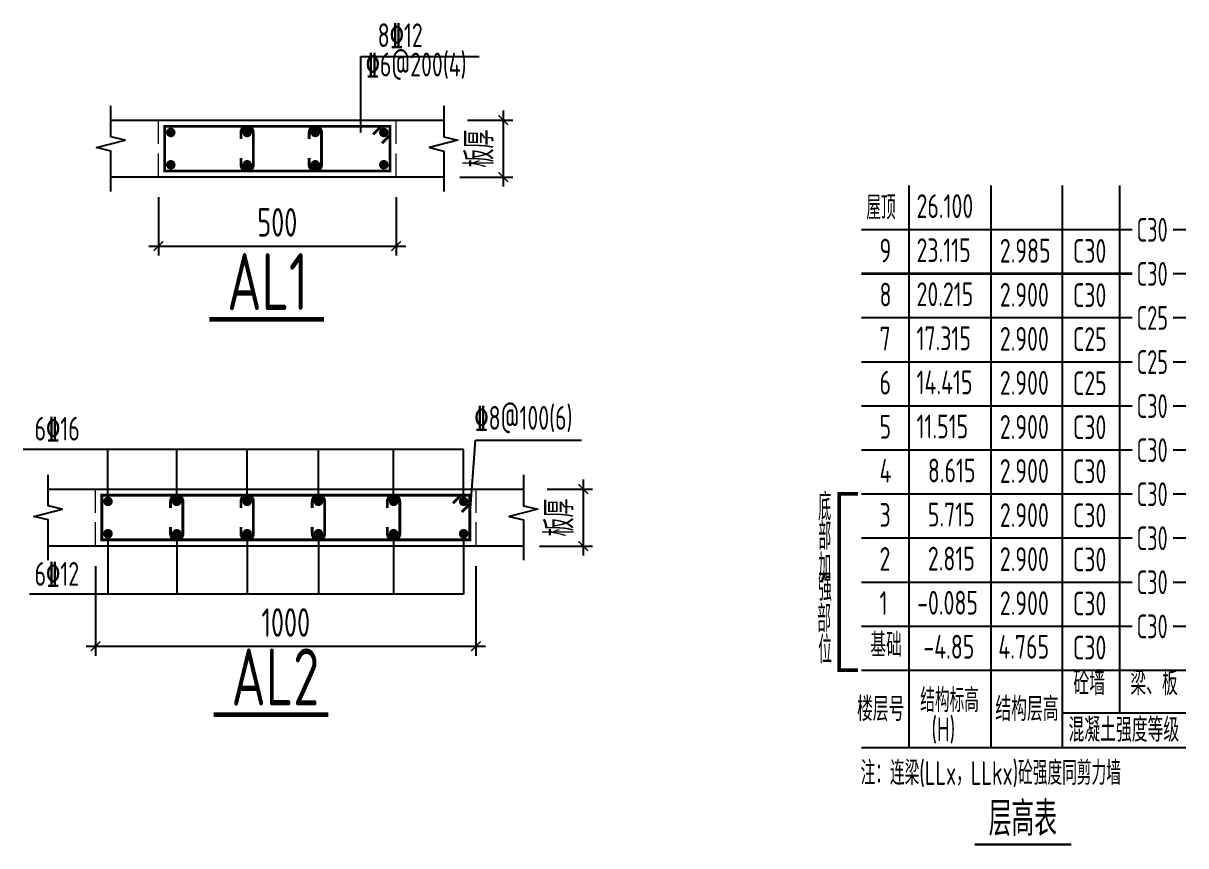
# Model space of a CAD drawing. Extents: x -668857 to 185752, y -270966 to 286822.
# Drawn here: x -161352 to -149129, y -171190 to -162537 of the extents above; entities that cross this region are included whole.
import ezdxf
from ezdxf.enums import TextEntityAlignment as Align

# ---------------------------------------------------------------- set-up
doc = ezdxf.new("R2010")
doc.units = 0
doc.header["$LTSCALE"] = 1000
doc.linetypes.add('DASH', pattern=[0.35, 0.25, -0.1])
doc.layers.get('0').update_dxf_attribs({"linetype": 'CONTINUOUS'})
doc.layers.get('DEFPOINTS').update_dxf_attribs({"linetype": 'CONTINUOUS'})
for name, color, linetype, lineweight in [('7549', 9, 'CONTINUOUS', 18), ('S-REIN', 12, 'CONTINUOUS', 50), ('S-Thin-D', 7, 'DASH', 18)]:
    doc.layers.add(name, color=color, linetype=linetype, lineweight=lineweight)
for name, color, linetype in [('AXIS', 3, 'CONTINUOUS'), ('BEAM_DE', 7, 'CONTINUOUS'), ('NUM', 7, 'CONTINUOUS'), ('REIN', 6, 'CONTINUOUS'), ('S-0-TEXT', 7, 'CONTINUOUS'), ('S-B表格', 2, 'CONTINUOUS'), ('TEXT', 2, 'CONTINUOUS'), ('THIN', 7, 'CONTINUOUS'), ('大样详图_文字', 60, 'CONTINUOUS')]:
    doc.layers.add(name, color=color, linetype=linetype)
doc.styles.add('TSSD_DIMENSION', font='Tssdeng.shx', dxfattribs={"width": 0.7, "bigfont": 'tssdchn.shx'})
doc.styles.add('TSSD_Norm', font='Tssdeng.shx', dxfattribs={"bigfont": 'tssdchn.shx'})
doc.styles.add('TSSD_REIN', font='tssdeng.shx', dxfattribs={"width": 0.7, "height": 300, "bigfont": 'tssdchn.shx'})
doc.dimstyles.new('TSSD_25_100', dxfattribs={"dimtxt": 300, "dimasz": 100, "dimexe": 100, "dimexo": 250, "dimgap": 100, "dimtad": 1, "dimdec": 0, "dimlfac": 0.25, "dimzin": 0, "dimdsep": 46, "dimtxsty": 'TSSD_DIMENSION', "dimblk": 'ARCHTICK', "dimcen": 0, "dimdle": 100, "dimclrt": 7, "dimadec": 0, "dimazin": 0, "dimtfac": 1, "dimtdec": 0, "dimtix": 1, "dimtmove": 2, "dimatfit": 3, "dimldrblk": 'ARCHTICK', "dimfxl": 1, "dimtolj": 1, "dimtzin": 0, "dimarcsym": 0})

# ---------------------------------------------------------------- blocks, each defined once
blk = doc.blocks.new('B20200424131938')
at = {"layer": '7549', "const_width": 40}
blk.add_lwpolyline([(417, 3688), (217, 3688), (217, 1834), (417, 1834)], dxfattribs=at)
at = {"layer": 'S-0-TEXT'}
blk.add_lwpolyline([(1641, 0, 27, 27, 0), (2658, 0, 0, 0, 0)], format="xyseb", dxfattribs=at)
at = {"layer": 'S-B表格'}
for p, q in [((952, 1021), (952, 6932)), ((1817, 1021), (1817, 6932)), ((2567, 1021), (2567, 6932)), ((3167, 1385), (3167, 6932)), ((452, 6469), (3167, 6469)), ((452, 6469), (3167, 6469)), ((3167, 6469), (3298, 6469)), ((3167, 6469), (3298, 6469)), ((3167, 6469), (3298, 6469)), ((3731, 6469), (3862, 6469)), ((3731, 6469), (3862, 6469)), ((3731, 6469), (3862, 6469)), ((452, 6005), (3167, 6005)), ((452, 6005), (3167, 6005)), ((3167, 6005), (3298, 6005)), ((3167, 6005), (3298, 6005)), ((3167, 6005), (3298, 6005)), ((3731, 6005), (3862, 6005)), ((3731, 6005), (3862, 6005)), ((3731, 6005), (3862, 6005)), ((452, 5542), (3167, 5542)), ((452, 5542), (3167, 5542)), ((3167, 5542), (3298, 5542)), ((3167, 5542), (3298, 5542)), ((3167, 5542), (3298, 5542)), ((3731, 5542), (3862, 5542)), ((3731, 5542), (3862, 5542)), ((3731, 5542), (3862, 5542)), ((452, 5078), (3167, 5078)), ((452, 5078), (3167, 5078)), ((3167, 5078), (3298, 5078)), ((3167, 5078), (3298, 5078)), ((3167, 5078), (3298, 5078)), ((3731, 5078), (3862, 5078)), ((3731, 5078), (3862, 5078)), ((3731, 5078), (3862, 5078)), ((452, 4615), (3167, 4615)), ((3167, 4615), (3298, 4615)), ((3731, 4615), (3862, 4615)), ((452, 4151), (3167, 4151)), ((3167, 4151), (3298, 4151)), ((3731, 4151), (3862, 4151)), ((452, 3688), (3167, 3688)), ((3167, 3688), (3298, 3688)), ((3731, 3688), (3862, 3688)), ((452, 3224), (3167, 3224)), ((3167, 3224), (3298, 3224)), ((3731, 3224), (3862, 3224)), ((452, 2761), (3167, 2761)), ((3167, 2761), (3298, 2761)), ((3731, 2761), (3862, 2761)), ((452, 2297), (3167, 2297)), ((3167, 2297), (3298, 2297)), ((3731, 2297), (3862, 2297)), ((452, 1834), (3167, 1834)), ((452, 1834), (3862, 1834)), ((452, 1834), (2854, 1834)), ((452, 1834), (2854, 1834)), ((2567, 1385), (3862, 1385)), ((452, 1021), (3862, 1021))]:
    blk.add_line(p, q, dxfattribs=at)
at = {"style": 'TSSD_REIN'}
for s, width, p, p2 in [('底', 0.535575, (-3, 3408), (134, 3408)), ('部', 0.530918, (-3, 3100), (134, 3100)), ('加', 0.526341, (-3, 2774), (134, 2774))]:
    blk.add_text(s, height=285, dxfattribs=dict(at, width=width)).set_placement(p, p2, align=Align.FIT)
for s, height, width, p in [('强', 285, 0.535575, (-3, 2477)), ('部', 285, 0.535575, (-13, 2146)), ('位', 285, 0.535575, (-3, 1820)), ('砼墙', 250, 0.7, (2681, 1495)), ('梁、板', 250, 0.7, (3279, 1495))]:
    blk.add_text(s, height=height, dxfattribs=dict(at, width=width)).set_placement(p, align=Align.BOTTOM_LEFT)
for s, width, p in [('结构标高', 0.65, (1070, 1392)), ('楼层号', 0.7, (405, 1299)), ('结构层高', 0.7, (1860, 1299)), ('(H)', 0.65, (1188, 1086)), ('混凝土强度等级', 0.7, (2629, 1080))]:
    blk.add_text(s, height=250, dxfattribs=dict(at, width=width)).set_placement(p)
at = {"layer": 'S-0-TEXT', "style": 'TSSD_REIN', "width": 0.7}
blk.add_text('层高表', height=360, dxfattribs=at).set_placement((1790, 90))
at = {"layer": 'S-B表格', "style": 'TSSD_REIN'}
for s, width, p in [('屋顶', 0.65, (503, 6575)), ('26.100', 0.7, (1031, 6590)), ('C30', 0.65, (3345, 6341)), ('9', 0.7, (642, 6123)), ('23.115', 0.7, (1031, 6126)), ('2.985', 0.7, (1907, 6121)), ('C30', 0.7, (2675, 6118)), ('C30', 0.65, (3345, 5877)), ('8', 0.7, (642, 5660)), ('20.215', 0.7, (1031, 5663)), ('2.900', 0.7, (1907, 5658)), ('C30', 0.7, (2675, 5654)), ('C25', 0.65, (3345, 5414)), ('7', 0.7, (642, 5196)), ('17.315', 0.7, (1031, 5199)), ('2.900', 0.7, (1907, 5194)), ('C25', 0.7, (2675, 5191)), ('C25', 0.65, (3345, 4950)), ('6', 0.7, (642, 4733)), ('14.415', 0.7, (1031, 4736)), ('2.900', 0.7, (1907, 4731)), ('C25', 0.7, (2675, 4727)), ('C30', 0.65, (3345, 4487)), ('5', 0.7, (642, 4269)), ('11.515', 0.7, (1031, 4272)), ('2.900', 0.7, (1907, 4267)), ('C30', 0.7, (2675, 4264)), ('C30', 0.65, (3345, 4023)), ('4', 0.7, (642, 3806)), ('8.615', 0.7, (1150, 3809)), ('2.900', 0.7, (1907, 3804)), ('C30', 0.7, (2675, 3800)), ('C30', 0.65, (3345, 3560)), ('3', 0.7, (642, 3342)), ('5.715', 0.7, (1150, 3345)), ('2.900', 0.7, (1907, 3340)), ('C30', 0.7, (2675, 3337)), ('C30', 0.65, (3345, 3096)), ('2', 0.7, (642, 2879)), ('2.815', 0.7, (1150, 2882)), ('2.900', 0.7, (1907, 2877)), ('C30', 0.7, (2675, 2873)), ('C30', 0.65, (3345, 2633)), ('1', 0.7, (642, 2415)), ('-0.085', 0.7, (1038, 2418)), ('2.900', 0.7, (1907, 2413)), ('C30', 0.7, (2675, 2410)), ('C30', 0.65, (3345, 2169)), ('基础', 0.7, (545, 1974)), ('-4.85', 0.7, (1103, 1955)), ('4.765', 0.7, (1891, 1955)), ('C30', 0.7, (2675, 1946))]:
    blk.add_text(s, height=250, dxfattribs=dict(at, width=width)).set_placement(p)
at = {"layer": 'TEXT', "style": 'TSSD_REIN', "width": 0.65}
blk.add_text('注：连梁(LLx，LLkx)砼强度同剪力墙', height=250, dxfattribs=at).set_placement((443, 627))
blk = doc.blocks.new('_ArchTick')
at = {"color": 0, "linetype": 'ByBlock', "const_width": 0.15}
blk.add_lwpolyline([(-0.5, -0.5), (0.5, 0.5)], dxfattribs=at)
blk = doc.blocks.new('*D2734')
at = {"layer": 'AXIS', "color": 0, "lineweight": -2, "transparency": 16777216}
for p, q in [((-156305, -163456), (-156305, -164256)), ((-156681, -163556), (-156205, -163556)), ((-156762, -164156), (-156205, -164156))]:
    blk.add_line(p, q, dxfattribs=at)
at = {"layer": 'DEFPOINTS', "color": 0, "transparency": 16777216}
for p in [(-156931, -163556), (-157012, -164156), (-156305, -164156)]:
    blk.add_point(p, dxfattribs=at)
at = {"layer": 'AXIS', "color": 0, "lineweight": -2, "transparency": 16777216, "xscale": 100, "yscale": 100, "zscale": 100}
for p, rotation in [((-156305, -163556), 90), ((-156305, -164156), 270)]:
    blk.add_blockref('_ArchTick', p, dxfattribs=dict(at, rotation=rotation))
at = {"layer": 'AXIS', "color": 7, "transparency": 16777216, "insert": (-156555, -163856), "char_height": 300, "attachment_point": 5, "rotation": 90, "style": 'TSSD_DIMENSION'}
blk.add_mtext('\\A1;板厚', dxfattribs=at)
blk = doc.blocks.new('*D2735')
at = {"layer": 'AXIS', "color": 0, "lineweight": -2, "transparency": 16777216}
for p, q in [((-159931, -164367), (-159931, -164982)), ((-157431, -164367), (-157431, -164982)), ((-160031, -164882), (-157331, -164882))]:
    blk.add_line(p, q, dxfattribs=at)
at = {"layer": 'DEFPOINTS', "color": 0, "transparency": 16777216}
for p in [(-159931, -164117), (-157431, -164117), (-157431, -164882)]:
    blk.add_point(p, dxfattribs=at)
at = {"layer": 'AXIS', "color": 0, "lineweight": -2, "transparency": 16777216, "xscale": 100, "yscale": 100, "zscale": 100, "rotation": 180}
blk.add_blockref('_ArchTick', (-159931, -164882), dxfattribs=at)
at = {"layer": 'AXIS', "color": 0, "lineweight": -2, "transparency": 16777216, "xscale": 100, "yscale": 100, "zscale": 100}
blk.add_blockref('_ArchTick', (-157431, -164882), dxfattribs=at)
at = {"layer": 'AXIS', "color": 7, "transparency": 16777216, "insert": (-158681, -164632), "char_height": 300, "attachment_point": 5, "style": 'TSSD_DIMENSION'}
blk.add_mtext('\\A1;500', dxfattribs=at)
blk = doc.blocks.new('*D2736')
at = {"layer": 'AXIS', "color": 0, "lineweight": -2, "transparency": 16777216}
for p, q in [((-155465, -167337), (-155465, -168137)), ((-155842, -167437), (-155365, -167437)), ((-155923, -168037), (-155365, -168037))]:
    blk.add_line(p, q, dxfattribs=at)
at = {"layer": 'DEFPOINTS', "color": 0, "transparency": 16777216}
for p in [(-156092, -167437), (-156173, -168037), (-155465, -168037)]:
    blk.add_point(p, dxfattribs=at)
at = {"layer": 'AXIS', "color": 0, "lineweight": -2, "transparency": 16777216, "xscale": 100, "yscale": 100, "zscale": 100}
for p, rotation in [((-155465, -167437), 90), ((-155465, -168037), 270)]:
    blk.add_blockref('_ArchTick', p, dxfattribs=dict(at, rotation=rotation))
at = {"layer": 'AXIS', "color": 7, "transparency": 16777216, "insert": (-155715, -167737), "char_height": 300, "attachment_point": 5, "rotation": 90, "style": 'TSSD_DIMENSION'}
blk.add_mtext('\\A1;板厚', dxfattribs=at)
blk = doc.blocks.new('*D2737')
at = {"layer": 'AXIS', "color": 0, "lineweight": -2, "transparency": 16777216}
for p, q in [((-160592, -168247), (-160592, -169191)), ((-156592, -168247), (-156592, -169191)), ((-160692, -169091), (-156492, -169091))]:
    blk.add_line(p, q, dxfattribs=at)
at = {"layer": 'DEFPOINTS', "color": 0, "transparency": 16777216}
for p in [(-160592, -167997), (-156592, -167997), (-156592, -169091)]:
    blk.add_point(p, dxfattribs=at)
at = {"layer": 'AXIS', "color": 0, "lineweight": -2, "transparency": 16777216, "xscale": 100, "yscale": 100, "zscale": 100, "rotation": 180}
blk.add_blockref('_ArchTick', (-160592, -169091), dxfattribs=at)
at = {"layer": 'AXIS', "color": 0, "lineweight": -2, "transparency": 16777216, "xscale": 100, "yscale": 100, "zscale": 100}
blk.add_blockref('_ArchTick', (-156592, -169091), dxfattribs=at)
at = {"layer": 'AXIS', "color": 7, "transparency": 16777216, "insert": (-158592, -168841), "char_height": 300, "attachment_point": 5, "style": 'TSSD_DIMENSION'}
blk.add_mtext('\\A1;1000', dxfattribs=at)

msp = doc.modelspace()

# ---------------------------------------------------------------- linework, layer by layer
at = {"layer": 'BEAM_DE'}
for p, q in [((-160431.03, -163556.48), (-156931.03, -163556.48)), ((-159931.03, -164156.48), (-160431.03, -164156.48)), ((-157431.03, -164156.48), (-159931.03, -164156.48)), ((-156931.03, -164156.48), (-157431.03, -164156.48)), ((-161091.53, -167437.23), (-156091.53, -167437.23)), ((-160591.53, -168037.23), (-161091.53, -168037.23)), ((-156591.53, -168037.23), (-160591.53, -168037.23)), ((-156091.53, -168037.23), (-156591.53, -168037.23))]:
    msp.add_line(p, q, dxfattribs=at)
at = {"layer": 'REIN', "const_width": 30}
for points in [[(-159063.03, -163956.48), (-159063.03, -164026.48, 1), (-158933.03, -164026.48), (-158933.03, -163686.48, 1), (-159063.03, -163686.48), (-159063.03, -163756.48)], [(-158346.03, -163956.48), (-158346.03, -164026.48, 1), (-158216.03, -164026.48), (-158216.03, -163686.48, 1), (-158346.03, -163686.48), (-158346.03, -163756.48)], [(-159803.53, -167837.23), (-159803.53, -167907.23, 1), (-159673.53, -167907.23), (-159673.53, -167567.23, 1), (-159803.53, -167567.23), (-159803.53, -167637.23)], [(-159063.03, -167837.23), (-159063.03, -167907.23, 1), (-158933.03, -167907.23), (-158933.03, -167567.23, 1), (-159063.03, -167567.23), (-159063.03, -167637.23)], [(-158313.53, -167837.23), (-158313.53, -167907.23, 1), (-158183.53, -167907.23), (-158183.53, -167567.23, 1), (-158313.53, -167567.23), (-158313.53, -167637.23)], [(-157523.36, -167837.23), (-157523.36, -167907.23, 1), (-157393.36, -167907.23), (-157393.36, -167567.23, 1), (-157523.36, -167567.23), (-157523.36, -167637.23)]]:
    msp.add_lwpolyline(points, format="xyb", dxfattribs=at)
at = {"layer": 'S-B表格', "color": 6, "linetype": 'ByBlock', "ltscale": 0.5, "const_width": 30}
msp.add_lwpolyline([(-152538.92, -165171.15), (-149692.55, -165171.15)], dxfattribs=at)
at = {"layer": 'S-REIN', "const_width": 30}
for points in [[(-157496.03, -163621.48), (-157496.03, -164091.48), (-159866.03, -164091.48), (-159866.03, -163621.48), (-157496.03, -163621.48)], [(-157672.81, -163706.33), (-157587.96, -163621.48)], [(-157496.03, -163713.4), (-157580.89, -163798.26)], [(-156656.53, -167502.23), (-156656.53, -167972.23), (-160526.53, -167972.23), (-160526.53, -167502.23), (-156656.53, -167502.23)], [(-156833.31, -167587.08), (-156748.45, -167502.23)], [(-156656.53, -167594.15), (-156741.38, -167679)]]:
    msp.add_lwpolyline(points, dxfattribs=at)
at = {"layer": 'S-REIN', "const_width": 50}
for points in [[(-159826.03, -163686.48, 1), (-159776.03, -163686.48, 1)], [(-159023.03, -163686.48, 1), (-158973.03, -163686.48, 1)], [(-158306.03, -163686.48, 1), (-158256.03, -163686.48, 1)], [(-157586.03, -163686.48, 1), (-157536.03, -163686.48, 1)], [(-159826.03, -164026.48, 1), (-159776.03, -164026.48, 1)], [(-159023.03, -164026.48, 1), (-158973.03, -164026.48, 1)], [(-158306.03, -164026.48, 1), (-158256.03, -164026.48, 1)], [(-157586.03, -164026.48, 1), (-157536.03, -164026.48, 1)], [(-160486.53, -167567.23, 1), (-160436.53, -167567.23, 1)], [(-159763.53, -167567.23, 1), (-159713.53, -167567.23, 1)], [(-159023.03, -167567.23, 1), (-158973.03, -167567.23, 1)], [(-158273.53, -167567.23, 1), (-158223.53, -167567.23, 1)], [(-157483.36, -167567.23, 1), (-157433.36, -167567.23, 1)], [(-156746.53, -167567.23, 1), (-156696.53, -167567.23, 1)], [(-160486.53, -167907.23, 1), (-160436.53, -167907.23, 1)], [(-159763.53, -167907.23, 1), (-159713.53, -167907.23, 1)], [(-159023.03, -167907.23, 1), (-158973.03, -167907.23, 1)], [(-158273.53, -167907.23, 1), (-158223.53, -167907.23, 1)], [(-157483.36, -167907.23, 1), (-157433.36, -167907.23, 1)], [(-156746.53, -167907.23, 1), (-156696.53, -167907.23, 1)]]:
    msp.add_lwpolyline(points, format="xyb", close=True, dxfattribs=at)
at = {"layer": 'S-Thin-D'}
for p, q in [((-159931.03, -164156.48), (-159931.03, -163556.48)), ((-157431.03, -164156.48), (-157431.03, -163556.48)), ((-160591.53, -168037.23), (-160591.53, -167437.23)), ((-156591.53, -168037.23), (-156591.53, -167437.23))]:
    msp.add_line(p, q, dxfattribs=at)
at = {"layer": 'TEXT', "const_width": 50}
for points in [[(-159394.88, -165650.98), (-158189.48, -165650.98)], [(-159350.79, -169809.94), (-158145.39, -169809.94)]]:
    msp.add_lwpolyline(points, dxfattribs=at)
at = {"layer": 'THIN'}
for points in [[(-160431.03, -164306.48), (-160431.03, -163881.48), (-160581.03, -163843.98), (-160281.03, -163768.98), (-160431.03, -163731.48), (-160431.03, -163406.48)], [(-156931.03, -163406.48), (-156931.03, -163731.48), (-156781.03, -163768.98), (-157081.03, -163843.98), (-156931.03, -163881.48), (-156931.03, -164306.48)], [(-161091.53, -168187.23), (-161091.53, -167762.23), (-161241.53, -167724.73), (-160941.53, -167649.73), (-161091.53, -167612.23), (-161091.53, -167287.23)], [(-156091.53, -167287.23), (-156091.53, -167612.23), (-155941.53, -167649.73), (-156241.53, -167724.73), (-156091.53, -167762.23), (-156091.53, -168187.23)]]:
    msp.add_lwpolyline(points, dxfattribs=at)
at = {"layer": '大样详图_文字'}
for p, q in [((-157803.83, -162886.48), (-156557.82, -162886.48)), ((-157803.83, -163686.48), (-157803.83, -162886.48)), ((-156656.53, -167737.23), (-156598.42, -166924.01)), ((-156598.42, -166924.01), (-155482.92, -166924.01)), ((-156721.53, -167022.01), (-161352.42, -167022.01)), ((-160461.53, -167567.23), (-160461.53, -167022.01)), ((-159738.53, -167567.23), (-159738.53, -167022.01)), ((-158998.03, -167567.23), (-158998.03, -167022.01)), ((-158248.53, -167567.23), (-158248.53, -167022.01)), ((-157458.36, -167567.23), (-157458.36, -167022.01)), ((-156721.53, -167567.23), (-156721.53, -167022.01)), ((-160461.53, -167907.23), (-160461.53, -168543.01)), ((-159738.53, -167907.23), (-159738.53, -168543.01)), ((-158998.03, -167907.23), (-158998.03, -168543.01)), ((-158248.53, -167907.23), (-158248.53, -168543.01)), ((-157458.36, -167907.23), (-157458.36, -168543.01)), ((-156721.53, -167907.23), (-156721.53, -168543.01)), ((-156721.53, -168543.01), (-161285.42, -168543.01))]:
    msp.add_line(p, q, dxfattribs=at)

# ---------------------------------------------------------------- block references
at = {"layer": 'S-B表格'}
msp.add_blockref('B20200424131938', (-152990.56, -171176.24), dxfattribs=at)

# ---------------------------------------------------------------- texts
at = {"layer": 'NUM', "style": 'TSSD_Norm', "width": 0.7}
for s, p in [('AL1', (-159206.84, -165555.15)), ('AL2', (-159162.76, -169714.11))]:
    msp.add_text(s, height=600, dxfattribs=at).set_placement(p)
at = {"layer": '大样详图_文字', "style": 'TSSD_REIN', "width": 0.7}
for s, p in [('8\x8412', (-157625.44, -162863.22)), ('%%1326@200(4)', (-157752.69, -163172)), ('%%1328@100(6)', (-156609.19, -166888.52)), ('6%%13216', (-161233.47, -167002.14))]:
    msp.add_text(s, height=250, dxfattribs=at).set_placement(p, align=Align.BOTTOM_LEFT)
at = {"layer": '大样详图_文字', "color": 1, "style": 'TSSD_REIN', "width": 0.7}
msp.add_text('6%%13212', height=250, dxfattribs=at).set_placement((-161233.47, -168529.64), align=Align.BOTTOM_LEFT)

# ---------------------------------------------------------------- dimensions: what is measured, and where the dimension line sits
at = {"layer": 'AXIS'}
for base, p1, p2, picture, middle in [((-156304.99, -164156.48), (-156931.03, -163556.48), (-157012.21, -164156.48), '*D2734', (-156554.99, -163856.48)), ((-155465.49, -168037.23), (-156091.53, -167437.23), (-156172.71, -168037.23), '*D2736', (-155715.49, -167737.23))]:
    dim = msp.add_linear_dim(base=base, p1=p1, p2=p2, angle=90, text='板厚', dimstyle='TSSD_25_100', dxfattribs=at)
    dim.commit()
    dim.dimension.update_dxf_attribs({"geometry": picture, "text_midpoint": middle})
dim = msp.add_linear_dim(base=(-157431.03, -164882.24), p1=(-159931.03, -164116.74), p2=(-157431.03, -164116.74), text='500', dimstyle='TSSD_25_100', dxfattribs=at)
dim.commit()
dim.dimension.update_dxf_attribs({"geometry": '*D2735', "text_midpoint": (-158681.03, -164632.24)})
dim = msp.add_linear_dim(base=(-156591.53, -169091.49), p1=(-160591.53, -167997.49), p2=(-156591.53, -167997.49), dimstyle='TSSD_25_100', dxfattribs=at)
dim.commit()
dim.dimension.update_dxf_attribs({"geometry": '*D2737', "text_midpoint": (-158591.53, -168841.49)})

doc.saveas('drawing.dxf')
